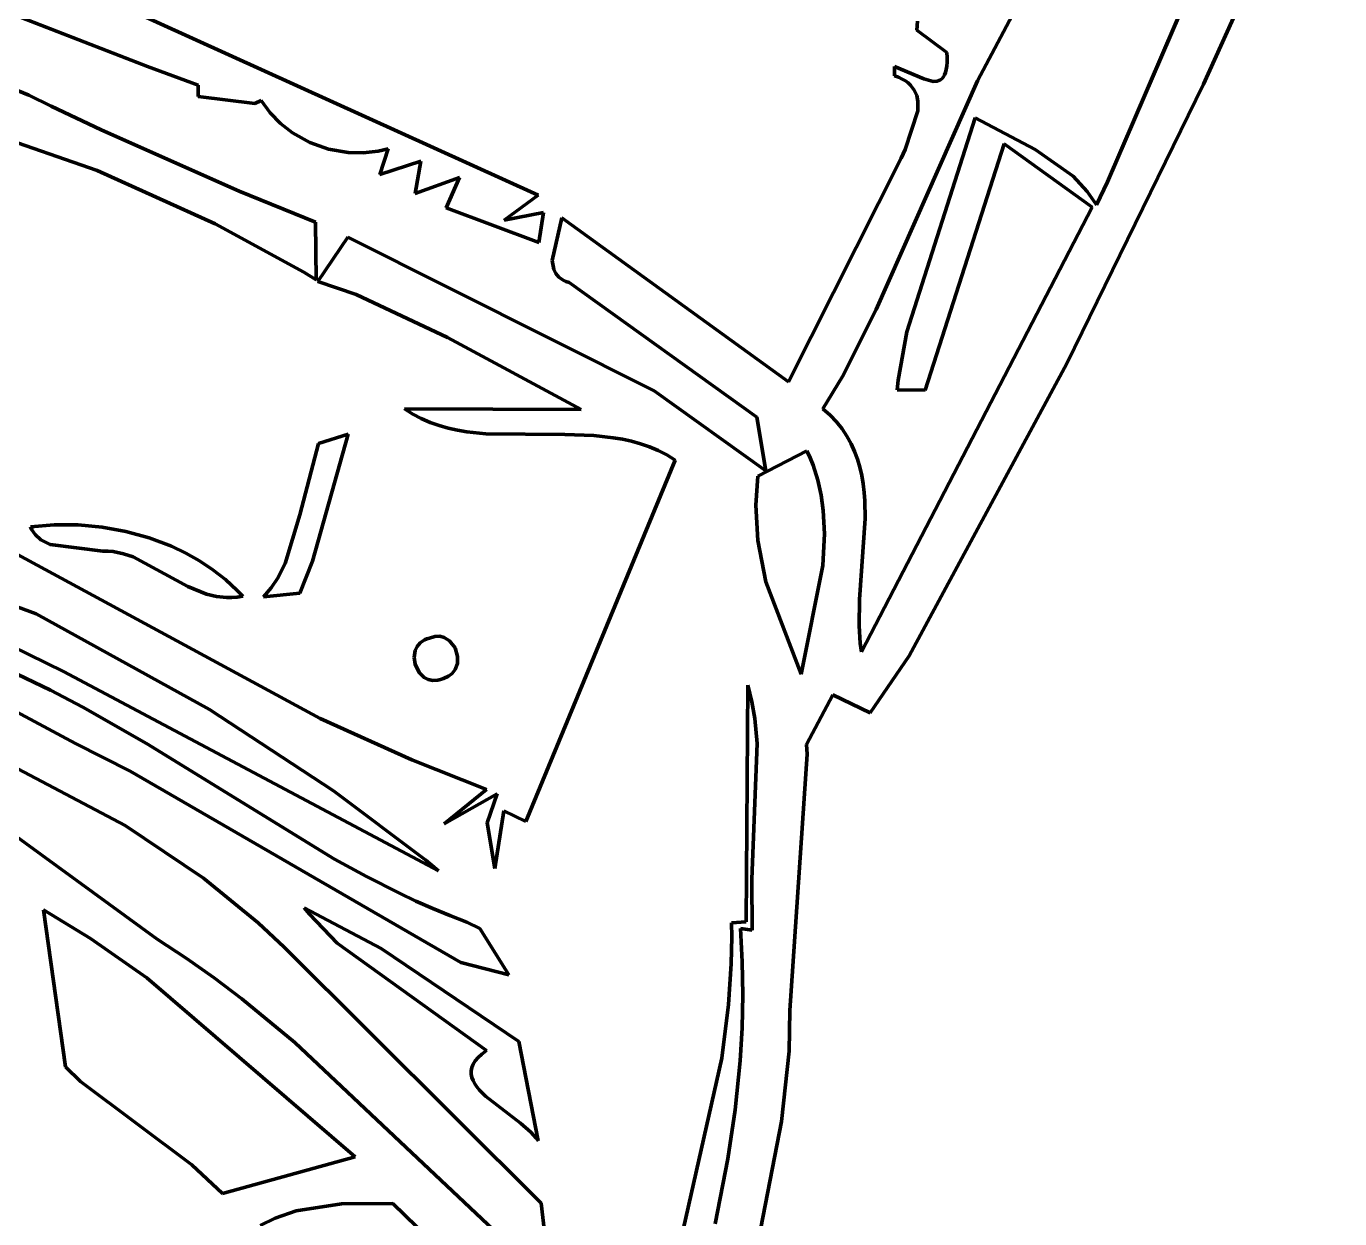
# Model space of a CAD drawing. Header units: millimetres. Extents: x 0 to 14.2, y 0 to 19.5.
# Drawn here: x 11.868 to 12.939, y 12.053 to 13.025 of the extents above; entities that cross this region are included whole.
import ezdxf

# ---------------------------------------------------------------- set-up
doc = ezdxf.new("R2010")
doc.units = ezdxf.units.MM
doc.layers.add('color#010101ff', color=7, linetype='CONTINUOUS', lineweight=100)
doc.layers.add('color#fdfdfdff', color=7, linetype='CONTINUOUS', lineweight=100)

msp = doc.modelspace()

# ---------------------------------------------------------------- linework, layer by layer
at = {"layer": 'color#010101ff'}
for p, q in [((12.939, 13.2235), (12.8279, 12.978)), ((12.7405, 13.1638), (12.6436, 12.9807)), ((12.7497, 12.8984), (12.8396, 13.1081)), ((11.9671, 12.9925), (11.7519, 13.0757)), ((11.9484, 13.0405), (12.2855, 12.8875)), ((12.5941, 13.022), (12.5948, 13.0294)), ((12.6187, 13.0038), (12.5941, 13.022)), ((12.6189, 12.9996), (12.6187, 13.0038)), ((12.6189, 12.9959), (12.6189, 12.9996)), ((12.0083, 12.9773), (11.9671, 12.9925)), ((12.5761, 12.9847), (12.5759, 12.9925)), ((12.5759, 12.9925), (12.6, 12.9823)), ((12.6176, 12.9875), (12.6182, 12.9899)), ((12.6182, 12.9899), (12.6186, 12.9927)), ((12.6186, 12.9927), (12.6189, 12.9959)), ((12.0083, 12.968), (12.0083, 12.9773)), ((12.6436, 12.9807), (12.5612, 12.7942)), ((12.5794, 12.9836), (12.5761, 12.9847)), ((12.5823, 12.9822), (12.5794, 12.9836)), ((12.5849, 12.9807), (12.5823, 12.9822)), ((12.5872, 12.979), (12.5849, 12.9807)), ((12.5891, 12.9772), (12.5872, 12.979)), ((12.5921, 12.9732), (12.5891, 12.9772)), ((12.6, 12.9823), (12.6075, 12.9803)), ((12.6075, 12.9803), (12.6108, 12.9805)), ((12.6108, 12.9805), (12.6136, 12.9816)), ((12.6136, 12.9816), (12.6148, 12.9826)), ((12.6148, 12.9826), (12.6159, 12.9839)), ((12.6159, 12.9839), (12.6168, 12.9855)), ((12.6168, 12.9855), (12.6176, 12.9875)), ((12.8279, 12.978), (12.7166, 12.7504)), ((11.8518, 12.9766), (11.8703, 12.9689)), ((11.8703, 12.9689), (11.8886, 12.9601)), ((12.0545, 12.9622), (12.0083, 12.968)), ((12.5941, 12.9688), (12.5921, 12.9732)), ((12.5951, 12.964), (12.5941, 12.9688)), ((11.8886, 12.9601), (11.9292, 12.9408)), ((12.0597, 12.9647), (12.0545, 12.9622)), ((12.067, 12.9547), (12.0597, 12.9647)), ((12.5847, 12.9246), (12.5951, 12.9563)), ((12.5951, 12.9563), (12.5951, 12.964)), ((11.926, 12.9076), (11.7931, 12.9539)), ((12.0756, 12.9459), (12.067, 12.9547)), ((12.0852, 12.9383), (12.0756, 12.9459)), ((12.5862, 12.7761), (12.6419, 12.9506)), ((12.6419, 12.9506), (12.6907, 12.9247)), ((11.9292, 12.9408), (12.0418, 12.8907)), ((12.0993, 12.9304), (12.0852, 12.9383)), ((12.1146, 12.925), (12.0993, 12.9304)), ((12.1307, 12.9222), (12.1146, 12.925)), ((12.1633, 12.9252), (12.1552, 12.9233)), ((12.1564, 12.9044), (12.1633, 12.9252)), ((12.5815, 12.9177), (12.5847, 12.9246)), ((12.6653, 12.9294), (12.601, 12.7286)), ((12.7371, 12.8778), (12.6653, 12.9294)), ((12.6907, 12.9247), (12.7216, 12.903)), ((12.1429, 12.9219), (12.1307, 12.9222)), ((12.1552, 12.9233), (12.1429, 12.9219)), ((12.1898, 12.9153), (12.1564, 12.9044)), ((12.1853, 12.8889), (12.1898, 12.9153)), ((12.4896, 12.7353), (12.5815, 12.9177)), ((12.0223, 12.8641), (11.926, 12.9076)), ((12.7216, 12.903), (12.7332, 12.8905)), ((12.2213, 12.902), (12.1853, 12.8889)), ((12.2106, 12.8771), (12.2213, 12.902)), ((12.7406, 12.8797), (12.7497, 12.8984)), ((12.0418, 12.8907), (12.104, 12.8656)), ((12.2855, 12.8875), (12.2579, 12.8672)), ((12.7332, 12.8905), (12.7406, 12.8797)), ((12.2862, 12.8489), (12.2106, 12.8771)), ((12.2579, 12.8672), (12.2899, 12.8735)), ((12.2899, 12.8735), (12.2862, 12.8489)), ((12.5491, 12.5153), (12.7371, 12.8778)), ((12.0944, 12.8247), (12.0223, 12.8641)), ((12.104, 12.8656), (12.1045, 12.8186)), ((12.2969, 12.8343), (12.3049, 12.8689)), ((12.3049, 12.8689), (12.4896, 12.7353)), ((12.1059, 12.817), (12.1304, 12.8533)), ((12.1304, 12.8533), (12.3801, 12.728)), ((12.2982, 12.8269), (12.2969, 12.8343)), ((12.1045, 12.8186), (12.0944, 12.8247)), ((12.1371, 12.8064), (12.1059, 12.817)), ((12.2999, 12.8236), (12.2982, 12.8269)), ((12.3025, 12.8207), (12.2999, 12.8236)), ((12.306, 12.8182), (12.3025, 12.8207)), ((12.3082, 12.8172), (12.306, 12.8182)), ((12.3107, 12.8163), (12.3082, 12.8172)), ((12.2116, 12.7715), (12.1371, 12.8064)), ((12.4637, 12.7064), (12.3107, 12.8163)), ((12.5612, 12.7942), (12.5335, 12.7397)), ((12.5791, 12.7367), (12.5862, 12.7761)), ((12.3206, 12.7128), (12.2116, 12.7715)), ((12.7166, 12.7504), (12.588, 12.5121)), ((12.5335, 12.7397), (12.5177, 12.7134)), ((12.5781, 12.7287), (12.5791, 12.7367)), ((12.3801, 12.728), (12.4711, 12.6629)), ((12.601, 12.7286), (12.5781, 12.7287)), ((12.1833, 12.709), (12.1765, 12.7132)), ((12.1765, 12.7132), (12.3206, 12.7128)), ((12.5177, 12.7134), (12.5236, 12.7081)), ((12.1903, 12.7054), (12.1833, 12.709)), ((12.1975, 12.7023), (12.1903, 12.7054)), ((12.2048, 12.6997), (12.1975, 12.7023)), ((12.2122, 12.6976), (12.2048, 12.6997)), ((12.4711, 12.6629), (12.4637, 12.7064)), ((12.5236, 12.7081), (12.5288, 12.7026)), ((12.5288, 12.7026), (12.5333, 12.6969)), ((12.1307, 12.6927), (12.1015, 12.5892)), ((12.1065, 12.6851), (12.1307, 12.6927)), ((12.2198, 12.6959), (12.2122, 12.6976)), ((12.2274, 12.6946), (12.2198, 12.6959)), ((12.243, 12.6929), (12.2274, 12.6946)), ((12.3072, 12.6923), (12.243, 12.6929)), ((12.331, 12.6915), (12.3072, 12.6923)), ((12.3466, 12.6898), (12.331, 12.6915)), ((12.3542, 12.6885), (12.3466, 12.6898)), ((12.3617, 12.6869), (12.3542, 12.6885)), ((12.5333, 12.6969), (12.5373, 12.691)), ((12.5373, 12.691), (12.5407, 12.6849)), ((12.0912, 12.6268), (12.1065, 12.6851)), ((12.3691, 12.6848), (12.3617, 12.6869)), ((12.3764, 12.6823), (12.3691, 12.6848)), ((12.3835, 12.6793), (12.3764, 12.6823)), ((12.3904, 12.6757), (12.3835, 12.6793)), ((12.5046, 12.6791), (12.4646, 12.6583)), ((12.5073, 12.6733), (12.5046, 12.6791)), ((12.5407, 12.6849), (12.5435, 12.6786)), ((12.5435, 12.6786), (12.5459, 12.6722)), ((12.2756, 12.3769), (12.3972, 12.6716)), ((12.3972, 12.6716), (12.3904, 12.6757)), ((12.5097, 12.6674), (12.5073, 12.6733)), ((12.5135, 12.6553), (12.5097, 12.6674)), ((12.5459, 12.6722), (12.5478, 12.6657)), ((12.4646, 12.6583), (12.463, 12.6348)), ((12.5478, 12.6657), (12.5494, 12.659)), ((12.5494, 12.659), (12.5505, 12.6522)), ((12.5163, 12.643), (12.5135, 12.6553)), ((12.5505, 12.6522), (12.5513, 12.6452)), ((12.5513, 12.6452), (12.5518, 12.6382)), ((12.463, 12.6348), (12.4646, 12.6061)), ((12.518, 12.6305), (12.5163, 12.643)), ((12.5518, 12.6382), (12.552, 12.6239)), ((12.0793, 12.5872), (12.0912, 12.6268)), ((12.5189, 12.6114), (12.518, 12.6305)), ((12.552, 12.6239), (12.5476, 12.5579)), ((11.8197, 12.617), (12.1079, 12.461)), ((11.8716, 12.6171), (11.891, 12.6187)), ((11.8728, 12.6148), (11.8716, 12.6171)), ((11.8754, 12.6109), (11.8728, 12.6148)), ((11.891, 12.6187), (11.9106, 12.6187)), ((11.9106, 12.6187), (11.9302, 12.6169)), ((11.9302, 12.6169), (11.9495, 12.6134)), ((11.9495, 12.6134), (11.9684, 12.6082)), ((11.8802, 12.6064), (11.8754, 12.6109)), ((11.8877, 12.6026), (11.8802, 12.6064)), ((11.9306, 12.5974), (11.8877, 12.6026)), ((11.9684, 12.6082), (11.9866, 12.6013)), ((12.4646, 12.6061), (12.4711, 12.5724)), ((12.5176, 12.5855), (12.5189, 12.6114)), ((11.9349, 12.5973), (11.9306, 12.5974)), ((11.9392, 12.5969), (11.9349, 12.5973)), ((11.9474, 12.5952), (11.9392, 12.5969)), ((11.9553, 12.5926), (11.9474, 12.5952)), ((12, 12.5685), (11.9553, 12.5926)), ((11.9866, 12.6013), (11.9984, 12.5957)), ((11.9984, 12.5957), (12.0096, 12.5893)), ((12.0096, 12.5893), (12.0204, 12.5821)), ((12.0204, 12.5821), (12.0306, 12.5741)), ((12.073, 12.5751), (12.0793, 12.5872)), ((12.1015, 12.5892), (12.0912, 12.5631)), ((12.5, 12.4969), (12.5176, 12.5855)), ((12.0306, 12.5741), (12.0403, 12.5653)), ((12.0678, 12.5673), (12.073, 12.5751)), ((12.4711, 12.5724), (12.5, 12.4969)), ((12.0153, 12.5622), (12, 12.5685)), ((12.0233, 12.5603), (12.0153, 12.5622)), ((12.0316, 12.5594), (12.0233, 12.5603)), ((12.0403, 12.5598), (12.0359, 12.5594)), ((12.0403, 12.5653), (12.0448, 12.5606)), ((12.0448, 12.5606), (12.0403, 12.5598)), ((12.0617, 12.56), (12.0678, 12.5673)), ((12.0912, 12.5631), (12.0617, 12.56)), ((11.8763, 12.5461), (11.8558, 12.5537)), ((12.0359, 12.5594), (12.0316, 12.5594)), ((12.5476, 12.5579), (12.5472, 12.5363)), ((12.0176, 12.4683), (11.8763, 12.5461)), ((11.8319, 12.5317), (11.8985, 12.4992)), ((12.1971, 12.5265), (12.2013, 12.5278)), ((12.2013, 12.5278), (12.2053, 12.5279)), ((12.2053, 12.5279), (12.2088, 12.527)), ((12.5472, 12.5363), (12.5481, 12.5222)), ((12.1853, 12.5162), (12.1869, 12.5196)), ((12.1869, 12.5196), (12.1894, 12.5225)), ((12.1894, 12.5225), (12.1928, 12.5249)), ((12.1928, 12.5249), (12.1948, 12.5258)), ((12.1948, 12.5258), (12.1971, 12.5265)), ((12.2088, 12.527), (12.2134, 12.5242)), ((12.2134, 12.5242), (12.2178, 12.5184)), ((12.2178, 12.5184), (12.2199, 12.5113)), ((12.5481, 12.5222), (12.5491, 12.5153)), ((12.1845, 12.5107), (12.1853, 12.5162)), ((12.1852, 12.5051), (12.1845, 12.5107)), ((12.2199, 12.5113), (12.2197, 12.5058)), ((12.588, 12.5121), (12.5561, 12.4656)), ((11.7901, 12.5039), (11.9085, 12.4404)), ((11.8879, 12.4841), (11.8609, 12.4969)), ((11.8985, 12.4992), (12.2043, 12.3368)), ((12.1886, 12.4983), (12.1852, 12.5051)), ((12.1926, 12.4944), (12.1886, 12.4983)), ((12.2124, 12.4953), (12.2083, 12.4936)), ((12.2155, 12.4977), (12.2124, 12.4953)), ((12.2178, 12.5007), (12.2155, 12.4977)), ((12.2197, 12.5058), (12.2178, 12.5007)), ((12.1959, 12.4927), (12.1926, 12.4944)), ((12.1997, 12.4919), (12.1959, 12.4927)), ((12.2038, 12.4922), (12.1997, 12.4919)), ((12.206, 12.4927), (12.2038, 12.4922)), ((12.2083, 12.4936), (12.206, 12.4927)), ((12.4564, 12.488), (12.4552, 12.2951)), ((12.4597, 12.4746), (12.4564, 12.488)), ((11.9145, 12.4702), (11.8879, 12.4841)), ((12.4621, 12.461), (12.4597, 12.4746)), ((12.5258, 12.4802), (12.5043, 12.4396)), ((12.5561, 12.4656), (12.5258, 12.4802)), ((11.9663, 12.4404), (11.9145, 12.4702)), ((12.1188, 12.402), (12.0176, 12.4683)), ((12.1079, 12.461), (12.1826, 12.4273)), ((12.4641, 12.4406), (12.4621, 12.461)), ((11.9085, 12.4404), (11.9529, 12.418)), ((12.1195, 12.3463), (11.9663, 12.4404)), ((12.4597, 12.3298), (12.4641, 12.4406)), ((12.5047, 12.4319), (12.4907, 12.2228)), ((12.5043, 12.4396), (12.5047, 12.4319)), ((11.9488, 12.3736), (11.8467, 12.4275)), ((12.1826, 12.4273), (12.2435, 12.4029)), ((11.9529, 12.418), (12.2224, 12.2619)), ((12.1939, 12.3453), (12.1188, 12.402)), ((12.2435, 12.4029), (12.2088, 12.3749)), ((12.2088, 12.3749), (12.2522, 12.3994)), ((12.2522, 12.3994), (12.2441, 12.3758)), ((11.8388, 12.3801), (11.9749, 12.2811)), ((12.2501, 12.3386), (12.2575, 12.3856)), ((12.2575, 12.3856), (12.2756, 12.3769)), ((12.0126, 12.3307), (11.9488, 12.3736)), ((12.2441, 12.3758), (12.2501, 12.3386)), ((12.1457, 12.332), (12.1195, 12.3463)), ((12.2043, 12.3368), (12.1939, 12.3453)), ((12.0574, 12.2943), (12.0126, 12.3307)), ((12.1724, 12.3185), (12.1457, 12.332)), ((12.4601, 12.2884), (12.4597, 12.3298)), ((12.1859, 12.3121), (12.1724, 12.3185)), ((11.8823, 12.3048), (11.9003, 12.1768)), ((11.9207, 12.2816), (11.8823, 12.3048)), ((12.0949, 12.3065), (12.0992, 12.3015)), ((12.1575, 12.2733), (12.0949, 12.3065)), ((12.1996, 12.306), (12.1859, 12.3121)), ((12.2135, 12.3002), (12.1996, 12.306)), ((12.0786, 12.2746), (12.0574, 12.2943)), ((12.0992, 12.3015), (12.1218, 12.2778)), ((12.2275, 12.2948), (12.2135, 12.3002)), ((12.2381, 12.2896), (12.2275, 12.2948)), ((12.4552, 12.2951), (12.4432, 12.2942)), ((12.4432, 12.2942), (12.4434, 12.283)), ((11.9666, 12.2496), (11.9207, 12.2816)), ((11.9749, 12.2811), (11.9985, 12.2656)), ((12.2616, 12.2518), (12.2381, 12.2896)), ((12.4434, 12.283), (12.443, 12.2608)), ((12.4519, 12.2626), (12.4504, 12.2896)), ((12.4504, 12.2896), (12.4601, 12.2884)), ((12.2881, 12.0657), (12.0786, 12.2746)), ((12.1218, 12.2778), (12.2434, 12.1901)), ((12.2698, 12.1977), (12.1575, 12.2733)), ((11.9985, 12.2656), (12.0215, 12.2494)), ((12.2224, 12.2619), (12.2616, 12.2518)), ((12.443, 12.2608), (12.4408, 12.2277)), ((12.4524, 12.2357), (12.4519, 12.2626)), ((12.1364, 12.1036), (11.9666, 12.2496)), ((12.0215, 12.2494), (12.0439, 12.2324)), ((12.0439, 12.2324), (12.0872, 12.1967)), ((12.4408, 12.2277), (12.4353, 12.184)), ((12.4518, 12.2088), (12.4524, 12.2357)), ((12.4907, 12.2228), (12.4902, 12.1897)), ((12.4502, 12.1819), (12.4518, 12.2088)), ((12.0872, 12.1967), (12.2816, 12.0135)), ((12.2856, 12.1165), (12.2698, 12.1977)), ((12.2397, 12.1873), (12.2366, 12.1845)), ((12.2434, 12.1901), (12.2397, 12.1873)), ((12.4902, 12.1897), (12.4838, 12.1323)), ((11.9003, 12.1768), (11.9124, 12.165)), ((12.2315, 12.1763), (12.231, 12.1736)), ((12.2326, 12.179), (12.2315, 12.1763)), ((12.2343, 12.1817), (12.2326, 12.179)), ((12.2366, 12.1845), (12.2343, 12.1817)), ((12.4353, 12.184), (12.389, 11.9792)), ((12.4461, 12.1418), (12.4502, 12.1819)), ((11.9124, 12.165), (12.0032, 12.0969)), ((12.231, 12.1736), (12.231, 12.1709)), ((12.231, 12.1709), (12.2315, 12.1683)), ((12.2315, 12.1683), (12.2325, 12.1657)), ((12.2325, 12.1657), (12.2338, 12.1631)), ((12.2338, 12.1631), (12.2356, 12.1605)), ((12.2356, 12.1605), (12.2377, 12.158)), ((12.2377, 12.158), (12.2426, 12.1529)), ((12.2426, 12.1529), (12.2712, 12.1309)), ((12.4402, 12.1018), (12.4461, 12.1418)), ((12.4838, 12.1323), (12.4554, 11.9862)), ((12.2712, 12.1309), (12.2795, 12.1237)), ((12.2795, 12.1237), (12.2839, 12.1189)), ((12.2839, 12.1189), (12.2856, 12.1165)), ((12.0282, 12.0737), (12.1364, 12.1036)), ((12.4299, 12.0489), (12.4402, 12.1018)), ((12.0032, 12.0969), (12.0282, 12.0737)), ((12.0884, 12.0595), (12.0711, 12.0536)), ((12.1251, 12.0652), (12.0884, 12.0595)), ((12.1671, 12.0655), (12.1251, 12.0652)), ((12.1964, 12.0369), (12.1671, 12.0655)), ((12.2938, 12.0165), (12.2881, 12.0657)), ((12.0711, 12.0536), (12.0588, 12.0475))]:
    msp.add_line(p, q, dxfattribs=at)
at = {"layer": 'color#fdfdfdff'}
for p, q in [((12.8279, 12.978), (12.939, 13.2235)), ((12.6436, 12.9807), (12.7405, 13.1638)), ((12.8396, 13.1081), (12.7497, 12.8984)), ((11.7519, 13.0757), (11.9671, 12.9925)), ((12.2855, 12.8875), (11.9484, 13.0405)), ((12.5948, 13.0294), (12.5941, 13.022)), ((12.5941, 13.022), (12.6187, 13.0038)), ((12.6187, 13.0038), (12.6189, 12.9996)), ((12.6189, 12.9996), (12.6189, 12.9959)), ((11.9671, 12.9925), (12.0083, 12.9773)), ((12.6, 12.9823), (12.5759, 12.9925)), ((12.5759, 12.9925), (12.5761, 12.9847)), ((12.6182, 12.9899), (12.6176, 12.9875)), ((12.6186, 12.9927), (12.6182, 12.9899)), ((12.6189, 12.9959), (12.6186, 12.9927)), ((12.0083, 12.9773), (12.0083, 12.968)), ((12.5612, 12.7942), (12.6436, 12.9807)), ((12.5761, 12.9847), (12.5794, 12.9836)), ((12.5794, 12.9836), (12.5823, 12.9822)), ((12.5823, 12.9822), (12.5849, 12.9807)), ((12.5849, 12.9807), (12.5872, 12.979)), ((12.5872, 12.979), (12.5891, 12.9772)), ((12.5891, 12.9772), (12.5921, 12.9732)), ((12.6075, 12.9803), (12.6, 12.9823)), ((12.6108, 12.9805), (12.6075, 12.9803)), ((12.6136, 12.9816), (12.6108, 12.9805)), ((12.6148, 12.9826), (12.6136, 12.9816)), ((12.6159, 12.9839), (12.6148, 12.9826)), ((12.6168, 12.9855), (12.6159, 12.9839)), ((12.6176, 12.9875), (12.6168, 12.9855)), ((12.7166, 12.7504), (12.8279, 12.978)), ((11.8703, 12.9689), (11.8518, 12.9766)), ((11.8886, 12.9601), (11.8703, 12.9689)), ((12.0083, 12.968), (12.0545, 12.9622)), ((12.5921, 12.9732), (12.5941, 12.9688)), ((12.5941, 12.9688), (12.5951, 12.964)), ((11.9292, 12.9408), (11.8886, 12.9601)), ((12.0545, 12.9622), (12.0597, 12.9647)), ((12.0597, 12.9647), (12.067, 12.9547)), ((12.5951, 12.9563), (12.5847, 12.9246)), ((12.5951, 12.964), (12.5951, 12.9563)), ((11.7931, 12.9539), (11.926, 12.9076)), ((12.067, 12.9547), (12.0756, 12.9459)), ((12.0756, 12.9459), (12.0852, 12.9383)), ((12.6419, 12.9506), (12.5862, 12.7761)), ((12.6907, 12.9247), (12.6419, 12.9506)), ((12.0418, 12.8907), (11.9292, 12.9408)), ((12.0852, 12.9383), (12.0993, 12.9304)), ((12.0993, 12.9304), (12.1146, 12.925)), ((12.1146, 12.925), (12.1307, 12.9222)), ((12.1552, 12.9233), (12.1633, 12.9252)), ((12.1633, 12.9252), (12.1564, 12.9044)), ((12.5847, 12.9246), (12.5815, 12.9177)), ((12.601, 12.7286), (12.6653, 12.9294)), ((12.6653, 12.9294), (12.7371, 12.8778)), ((12.7216, 12.903), (12.6907, 12.9247)), ((12.1307, 12.9222), (12.1429, 12.9219)), ((12.1429, 12.9219), (12.1552, 12.9233)), ((12.1564, 12.9044), (12.1898, 12.9153)), ((12.1898, 12.9153), (12.1853, 12.8889)), ((12.5815, 12.9177), (12.4896, 12.7353)), ((11.926, 12.9076), (12.0223, 12.8641)), ((12.7332, 12.8905), (12.7216, 12.903)), ((12.1853, 12.8889), (12.2213, 12.902)), ((12.2213, 12.902), (12.2106, 12.8771)), ((12.7497, 12.8984), (12.7406, 12.8797)), ((12.104, 12.8656), (12.0418, 12.8907)), ((12.2579, 12.8672), (12.2855, 12.8875)), ((12.7406, 12.8797), (12.7332, 12.8905)), ((12.2106, 12.8771), (12.2862, 12.8489)), ((12.2899, 12.8735), (12.2579, 12.8672)), ((12.2862, 12.8489), (12.2899, 12.8735)), ((12.7371, 12.8778), (12.5491, 12.5153)), ((12.0223, 12.8641), (12.0944, 12.8247)), ((12.1045, 12.8186), (12.104, 12.8656)), ((12.3049, 12.8689), (12.2969, 12.8343)), ((12.4896, 12.7353), (12.3049, 12.8689)), ((12.1304, 12.8533), (12.1059, 12.817)), ((12.3801, 12.728), (12.1304, 12.8533)), ((12.2969, 12.8343), (12.2982, 12.8269)), ((12.0944, 12.8247), (12.1045, 12.8186)), ((12.1059, 12.817), (12.1371, 12.8064)), ((12.2982, 12.8269), (12.2999, 12.8236)), ((12.2999, 12.8236), (12.3025, 12.8207)), ((12.3025, 12.8207), (12.306, 12.8182)), ((12.306, 12.8182), (12.3082, 12.8172)), ((12.3082, 12.8172), (12.3107, 12.8163)), ((12.1371, 12.8064), (12.2116, 12.7715)), ((12.3107, 12.8163), (12.4637, 12.7064)), ((12.5335, 12.7397), (12.5612, 12.7942)), ((12.5862, 12.7761), (12.5791, 12.7367)), ((12.2116, 12.7715), (12.3206, 12.7128)), ((12.588, 12.5121), (12.7166, 12.7504)), ((12.5177, 12.7134), (12.5335, 12.7397)), ((12.5791, 12.7367), (12.5781, 12.7287)), ((12.4711, 12.6629), (12.3801, 12.728)), ((12.5781, 12.7287), (12.601, 12.7286)), ((12.3206, 12.7128), (12.1765, 12.7132)), ((12.1765, 12.7132), (12.1833, 12.709)), ((12.5236, 12.7081), (12.5177, 12.7134)), ((12.1833, 12.709), (12.1903, 12.7054)), ((12.1903, 12.7054), (12.1975, 12.7023)), ((12.1975, 12.7023), (12.2048, 12.6997)), ((12.2048, 12.6997), (12.2122, 12.6976)), ((12.4637, 12.7064), (12.4711, 12.6629)), ((12.5288, 12.7026), (12.5236, 12.7081)), ((12.5333, 12.6969), (12.5288, 12.7026)), ((12.1015, 12.5892), (12.1307, 12.6927)), ((12.1307, 12.6927), (12.1065, 12.6851)), ((12.2122, 12.6976), (12.2198, 12.6959)), ((12.2198, 12.6959), (12.2274, 12.6946)), ((12.2274, 12.6946), (12.243, 12.6929)), ((12.243, 12.6929), (12.3072, 12.6923)), ((12.3072, 12.6923), (12.331, 12.6915)), ((12.331, 12.6915), (12.3466, 12.6898)), ((12.3466, 12.6898), (12.3542, 12.6885)), ((12.3542, 12.6885), (12.3617, 12.6869)), ((12.5373, 12.691), (12.5333, 12.6969)), ((12.5407, 12.6849), (12.5373, 12.691)), ((12.1065, 12.6851), (12.0912, 12.6268)), ((12.3617, 12.6869), (12.3691, 12.6848)), ((12.3691, 12.6848), (12.3764, 12.6823)), ((12.3764, 12.6823), (12.3835, 12.6793)), ((12.3835, 12.6793), (12.3904, 12.6757)), ((12.4646, 12.6583), (12.5046, 12.6791)), ((12.5046, 12.6791), (12.5073, 12.6733)), ((12.5435, 12.6786), (12.5407, 12.6849)), ((12.5459, 12.6722), (12.5435, 12.6786)), ((12.3972, 12.6716), (12.2756, 12.3769)), ((12.3904, 12.6757), (12.3972, 12.6716)), ((12.5073, 12.6733), (12.5097, 12.6674)), ((12.5097, 12.6674), (12.5135, 12.6553)), ((12.5478, 12.6657), (12.5459, 12.6722)), ((12.463, 12.6348), (12.4646, 12.6583)), ((12.5494, 12.659), (12.5478, 12.6657)), ((12.5505, 12.6522), (12.5494, 12.659)), ((12.5135, 12.6553), (12.5163, 12.643)), ((12.5513, 12.6452), (12.5505, 12.6522)), ((12.5518, 12.6382), (12.5513, 12.6452)), ((12.4646, 12.6061), (12.463, 12.6348)), ((12.5163, 12.643), (12.518, 12.6305)), ((12.552, 12.6239), (12.5518, 12.6382)), ((12.0912, 12.6268), (12.0793, 12.5872)), ((12.518, 12.6305), (12.5189, 12.6114)), ((12.5476, 12.5579), (12.552, 12.6239)), ((12.1079, 12.461), (11.8197, 12.617)), ((11.891, 12.6187), (11.8716, 12.6171)), ((11.8716, 12.6171), (11.8728, 12.6148)), ((11.8728, 12.6148), (11.8754, 12.6109)), ((11.9106, 12.6187), (11.891, 12.6187)), ((11.9302, 12.6169), (11.9106, 12.6187)), ((11.9495, 12.6134), (11.9302, 12.6169)), ((11.9684, 12.6082), (11.9495, 12.6134)), ((11.8754, 12.6109), (11.8802, 12.6064)), ((11.8802, 12.6064), (11.8877, 12.6026)), ((11.8877, 12.6026), (11.9306, 12.5974)), ((11.9866, 12.6013), (11.9684, 12.6082)), ((12.4711, 12.5724), (12.4646, 12.6061)), ((12.5189, 12.6114), (12.5176, 12.5855)), ((11.9306, 12.5974), (11.9349, 12.5973)), ((11.9349, 12.5973), (11.9392, 12.5969)), ((11.9392, 12.5969), (11.9474, 12.5952)), ((11.9474, 12.5952), (11.9553, 12.5926)), ((11.9553, 12.5926), (12, 12.5685)), ((11.9984, 12.5957), (11.9866, 12.6013)), ((12.0096, 12.5893), (11.9984, 12.5957)), ((12.0204, 12.5821), (12.0096, 12.5893)), ((12.0306, 12.5741), (12.0204, 12.5821)), ((12.0793, 12.5872), (12.073, 12.5751)), ((12.0912, 12.5631), (12.1015, 12.5892)), ((12.5176, 12.5855), (12.5, 12.4969)), ((12.0403, 12.5653), (12.0306, 12.5741)), ((12.073, 12.5751), (12.0678, 12.5673)), ((12.5, 12.4969), (12.4711, 12.5724)), ((12, 12.5685), (12.0153, 12.5622)), ((12.0153, 12.5622), (12.0233, 12.5603)), ((12.0233, 12.5603), (12.0316, 12.5594)), ((12.0359, 12.5594), (12.0403, 12.5598)), ((12.0448, 12.5606), (12.0403, 12.5653)), ((12.0403, 12.5598), (12.0448, 12.5606)), ((12.0678, 12.5673), (12.0617, 12.56)), ((12.0617, 12.56), (12.0912, 12.5631)), ((11.8558, 12.5537), (11.8763, 12.5461)), ((12.0316, 12.5594), (12.0359, 12.5594)), ((12.5472, 12.5363), (12.5476, 12.5579)), ((11.8763, 12.5461), (12.0176, 12.4683)), ((11.8985, 12.4992), (11.8319, 12.5317)), ((12.2013, 12.5278), (12.1971, 12.5265)), ((12.2053, 12.5279), (12.2013, 12.5278)), ((12.2088, 12.527), (12.2053, 12.5279)), ((12.5481, 12.5222), (12.5472, 12.5363)), ((12.1869, 12.5196), (12.1853, 12.5162)), ((12.1894, 12.5225), (12.1869, 12.5196)), ((12.1928, 12.5249), (12.1894, 12.5225)), ((12.1948, 12.5258), (12.1928, 12.5249)), ((12.1971, 12.5265), (12.1948, 12.5258)), ((12.2134, 12.5242), (12.2088, 12.527)), ((12.2178, 12.5184), (12.2134, 12.5242)), ((12.2199, 12.5113), (12.2178, 12.5184)), ((12.5491, 12.5153), (12.5481, 12.5222)), ((12.1853, 12.5162), (12.1845, 12.5107)), ((12.1845, 12.5107), (12.1852, 12.5051)), ((12.2197, 12.5058), (12.2199, 12.5113)), ((12.5561, 12.4656), (12.588, 12.5121)), ((11.9085, 12.4404), (11.7901, 12.5039)), ((11.8609, 12.4969), (11.8879, 12.4841)), ((12.2043, 12.3368), (11.8985, 12.4992)), ((12.1852, 12.5051), (12.1886, 12.4983)), ((12.1886, 12.4983), (12.1926, 12.4944)), ((12.2083, 12.4936), (12.2124, 12.4953)), ((12.2124, 12.4953), (12.2155, 12.4977)), ((12.2155, 12.4977), (12.2178, 12.5007)), ((12.2178, 12.5007), (12.2197, 12.5058)), ((12.1926, 12.4944), (12.1959, 12.4927)), ((12.1959, 12.4927), (12.1997, 12.4919)), ((12.1997, 12.4919), (12.2038, 12.4922)), ((12.2038, 12.4922), (12.206, 12.4927)), ((12.206, 12.4927), (12.2083, 12.4936)), ((12.4552, 12.2951), (12.4564, 12.488)), ((12.4564, 12.488), (12.4597, 12.4746)), ((11.8879, 12.4841), (11.9145, 12.4702)), ((12.4597, 12.4746), (12.4621, 12.461)), ((12.5043, 12.4396), (12.5258, 12.4802)), ((12.5258, 12.4802), (12.5561, 12.4656)), ((11.9145, 12.4702), (11.9663, 12.4404)), ((12.0176, 12.4683), (12.1188, 12.402)), ((12.1826, 12.4273), (12.1079, 12.461)), ((12.4621, 12.461), (12.4641, 12.4406)), ((11.9529, 12.418), (11.9085, 12.4404)), ((11.9663, 12.4404), (12.1195, 12.3463)), ((12.4641, 12.4406), (12.4597, 12.3298)), ((12.4907, 12.2228), (12.5047, 12.4319)), ((12.5047, 12.4319), (12.5043, 12.4396)), ((11.8467, 12.4275), (11.9488, 12.3736)), ((12.2435, 12.4029), (12.1826, 12.4273)), ((12.2224, 12.2619), (11.9529, 12.418)), ((12.1188, 12.402), (12.1939, 12.3453)), ((12.2088, 12.3749), (12.2435, 12.4029)), ((12.2522, 12.3994), (12.2088, 12.3749)), ((12.2441, 12.3758), (12.2522, 12.3994)), ((11.9749, 12.2811), (11.8388, 12.3801)), ((12.2575, 12.3856), (12.2501, 12.3386)), ((12.2756, 12.3769), (12.2575, 12.3856)), ((11.9488, 12.3736), (12.0126, 12.3307)), ((12.2501, 12.3386), (12.2441, 12.3758)), ((12.1195, 12.3463), (12.1457, 12.332)), ((12.1939, 12.3453), (12.2043, 12.3368)), ((12.0126, 12.3307), (12.0574, 12.2943)), ((12.1457, 12.332), (12.1724, 12.3185)), ((12.4597, 12.3298), (12.4601, 12.2884)), ((12.1724, 12.3185), (12.1859, 12.3121)), ((11.8823, 12.3048), (11.9207, 12.2816)), ((11.9003, 12.1768), (11.8823, 12.3048)), ((12.0949, 12.3065), (12.1575, 12.2733)), ((12.0992, 12.3015), (12.0949, 12.3065)), ((12.1859, 12.3121), (12.1996, 12.306)), ((12.1996, 12.306), (12.2135, 12.3002)), ((12.0574, 12.2943), (12.0786, 12.2746)), ((12.1218, 12.2778), (12.0992, 12.3015)), ((12.2135, 12.3002), (12.2275, 12.2948)), ((12.2275, 12.2948), (12.2381, 12.2896)), ((12.4432, 12.2942), (12.4552, 12.2951)), ((12.4434, 12.283), (12.4432, 12.2942)), ((11.9207, 12.2816), (11.9666, 12.2496)), ((11.9985, 12.2656), (11.9749, 12.2811)), ((12.2381, 12.2896), (12.2616, 12.2518)), ((12.443, 12.2608), (12.4434, 12.283)), ((12.4601, 12.2884), (12.4504, 12.2896)), ((12.4504, 12.2896), (12.4519, 12.2626)), ((12.0786, 12.2746), (12.2881, 12.0657)), ((12.2434, 12.1901), (12.1218, 12.2778)), ((12.1575, 12.2733), (12.2698, 12.1977)), ((12.0215, 12.2494), (11.9985, 12.2656)), ((12.2616, 12.2518), (12.2224, 12.2619)), ((12.4408, 12.2277), (12.443, 12.2608)), ((12.4519, 12.2626), (12.4524, 12.2357)), ((11.9666, 12.2496), (12.1364, 12.1036)), ((12.0439, 12.2324), (12.0215, 12.2494)), ((12.0872, 12.1967), (12.0439, 12.2324)), ((12.4353, 12.184), (12.4408, 12.2277)), ((12.4524, 12.2357), (12.4518, 12.2088)), ((12.4902, 12.1897), (12.4907, 12.2228)), ((12.4518, 12.2088), (12.4502, 12.1819)), ((12.2816, 12.0135), (12.0872, 12.1967)), ((12.2698, 12.1977), (12.2856, 12.1165)), ((12.2366, 12.1845), (12.2397, 12.1873)), ((12.2397, 12.1873), (12.2434, 12.1901)), ((12.4838, 12.1323), (12.4902, 12.1897)), ((11.9124, 12.165), (11.9003, 12.1768)), ((12.231, 12.1736), (12.2315, 12.1763)), ((12.2315, 12.1763), (12.2326, 12.179)), ((12.2326, 12.179), (12.2343, 12.1817)), ((12.2343, 12.1817), (12.2366, 12.1845)), ((12.389, 11.9792), (12.4353, 12.184)), ((12.4502, 12.1819), (12.4461, 12.1418)), ((12.0032, 12.0969), (11.9124, 12.165)), ((12.231, 12.1709), (12.231, 12.1736)), ((12.2315, 12.1683), (12.231, 12.1709)), ((12.2325, 12.1657), (12.2315, 12.1683)), ((12.2338, 12.1631), (12.2325, 12.1657)), ((12.2356, 12.1605), (12.2338, 12.1631)), ((12.2377, 12.158), (12.2356, 12.1605)), ((12.2426, 12.1529), (12.2377, 12.158)), ((12.2712, 12.1309), (12.2426, 12.1529)), ((12.4461, 12.1418), (12.4402, 12.1018)), ((12.4554, 11.9862), (12.4838, 12.1323)), ((12.2795, 12.1237), (12.2712, 12.1309)), ((12.2839, 12.1189), (12.2795, 12.1237)), ((12.2856, 12.1165), (12.2839, 12.1189)), ((12.1364, 12.1036), (12.0282, 12.0737)), ((12.4402, 12.1018), (12.4299, 12.0489)), ((12.0282, 12.0737), (12.0032, 12.0969)), ((12.0711, 12.0536), (12.0884, 12.0595)), ((12.0884, 12.0595), (12.1251, 12.0652)), ((12.1251, 12.0652), (12.1671, 12.0655)), ((12.1671, 12.0655), (12.1964, 12.0369)), ((12.2881, 12.0657), (12.2938, 12.0165)), ((12.0588, 12.0475), (12.0711, 12.0536))]:
    msp.add_line(p, q, dxfattribs=at)

doc.saveas('drawing.dxf')
